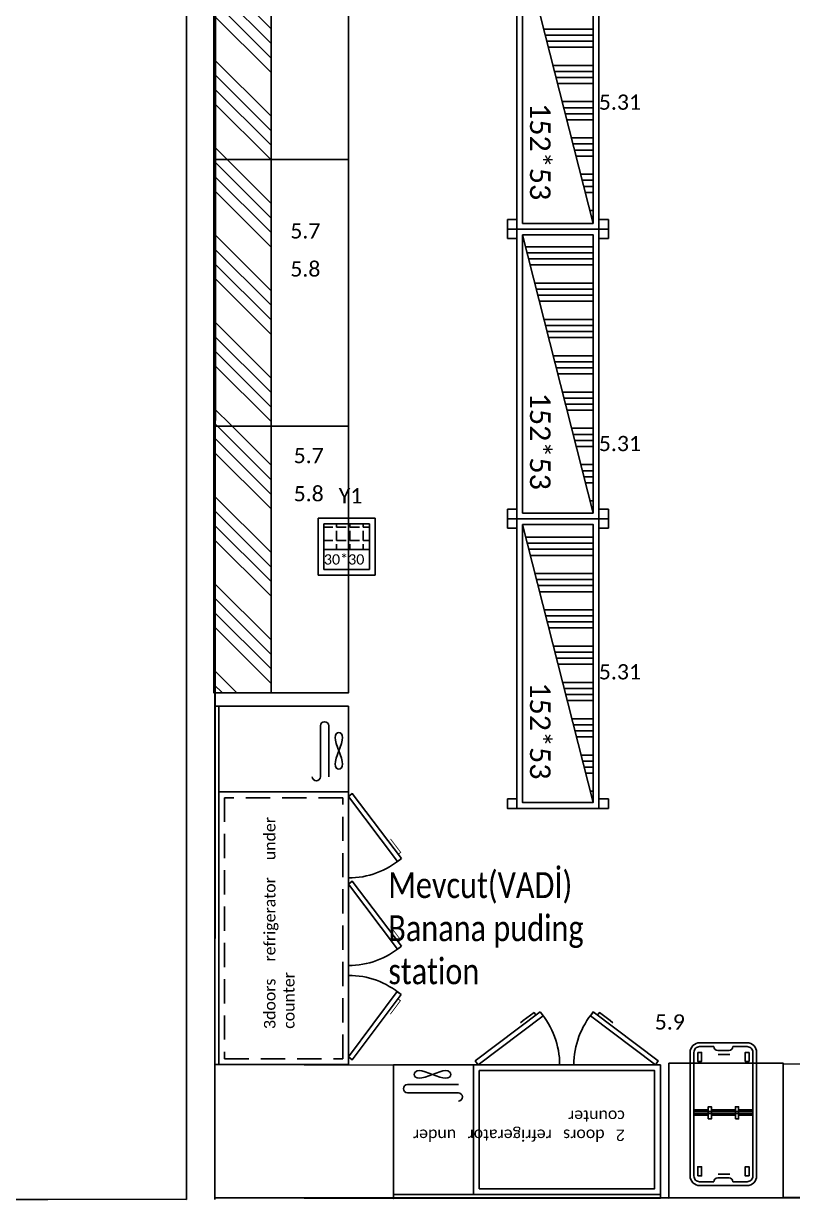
# Model space of a CAD drawing. Header units: millimetres. Extents: x -10496 to -5455, y -188 to 7293.
# Drawn here: x -7011 to -6607, y 2968 to 3586 of the extents above; entities that cross this region are included whole.
import ezdxf

# ---------------------------------------------------------------- set-up
doc = ezdxf.new("R2010")
doc.units = ezdxf.units.MM
doc.linetypes.add('DASHED', pattern=[19.05, 12.7, -6.35])
for name, color, linetype, lineweight in [('alçıpan', 12, 'Continuous', 20), ('GJC_duvar', 10, 'Continuous', 30), ('GJC_ölçüler', 253, 'Continuous', 5), ('no3_yazı tefriş', 152, 'Continuous', 0)]:
    doc.layers.add(name, color=color, linetype=linetype, lineweight=lineweight)
for name, color, linetype in [('GJC ALAN', 2, 'Continuous'), ('GJC_paslanmaz', 134, 'Continuous'), ('GJC_yazı', 11, 'Continuous'), ('Kıtc-002 Çizgi', 7, 'Continuous'), ('Kıtc-008 Rakam', 1, 'Continuous'), ('Kıtc-028 Yer Izgarası', 252, 'Continuous'), ('Kıtc-041 İstif Rafı', 7, 'Continuous')]:
    doc.layers.add(name, color=color, linetype=linetype)
doc.styles.get("Standard").update_dxf_attribs({"font": 'calibri.ttf', "height": 15})
doc.styles.add('text2', font='calibri.ttf', dxfattribs={"width": 0.8})
doc.styles.add('Ölçü50', font='calibri.ttf', dxfattribs={"width": 0.7})
doc.dimstyles.new('olcu-10', dxfattribs={"dimtxt": 15, "dimasz": 1, "dimexe": 1.25, "dimexo": 0.625, "dimgap": 0.5, "dimtad": 1, "dimdec": 0, "dimzin": 9, "dimtxsty": 'Ölçü50', "dimblk": 'ARCHTICK', "dimcen": 2, "dimclrd": 256, "dimclre": 256, "dimclrt": 6, "dimazin": 2, "dimtfac": 1, "dimtdec": 0, "dimtix": 1, "dimtmove": 0, "dimatfit": 3, "dimldrblk": 'ARCHTICK', "dimfxl": 1, "dimlwd": -1, "dimarcsym": 0})

# ---------------------------------------------------------------- blocks, each defined once
blk = doc.blocks.new('A$C64477347')
at = {"layer": 'Kıtc-041 İstif Rafı'}
h = blk.add_hatch(dxfattribs=at)
h.set_pattern_fill('ANSI34', color=254, angle=45)
h.set_pattern_definition([(90, (8380.205, 5919.05), (-19.05, 4e-15), []), (90, (8383.38, 5922.225), (-19.05, 4e-15), []), (90, (8386.555, 5925.4), (-19.05, 4e-15), []), (90, (8389.73, 5928.575), (-19.05, 4e-15), [])])
h.paths.add_polyline_path([(149, 45), (3, 45), (3, 8)])
blk.add_line((3, 8), (149, 45), dxfattribs=at)
for points in [[(5, 53), (5, 48), (0, 48), (0, 53)], [(147, 53), (147, 48), (152, 48), (152, 53)], [(0, 5), (0, 48), (152, 48), (152, 5)], [(3, 8), (3, 45), (149, 45), (149, 8)], [(5, 0), (5, 5), (0, 5), (0, 0)], [(147, 0), (147, 5), (152, 5), (152, 0)]]:
    blk.add_lwpolyline(points, close=True, dxfattribs=at)
blk.add_text('152*53', height=10.8, dxfattribs=at).set_placement((85.81, 11.86))
blk = doc.blocks.new('_ArchTick')
at = {"layer": 'Kıtc-002 Çizgi', "color": 0, "const_width": 0.15}
blk.add_lwpolyline([(-0.5, -0.5), (0.5, 0.5)], dxfattribs=at)
blk = doc.blocks.new('BANANA PUDING STATION')
at = {"layer": 'GJC_paslanmaz'}
for p, q in [((111287.68, -5215.54, 0.01), (111147.68, -5215.54, 0.01)), ((111280.35, -5268.86, 0.01), (111253.68, -5268.86, 0.01)), ((111253.68, -5273.2, 0.01), (111280.35, -5273.2, 0.01)), ((111257.84, -5277.78, 0.01), (111257.68, -5278.51, 0.01)), ((111257.68, -5278.51, 0.01), (111257.84, -5279.25, 0.01)), ((111258.34, -5277.14, 0.01), (111257.84, -5277.78, 0.01)), ((111257.84, -5279.25, 0.01), (111258.34, -5279.89, 0.01)), ((111259.15, -5276.68, 0.01), (111258.34, -5277.14, 0.01)), ((111258.34, -5279.89, 0.01), (111259.15, -5280.34, 0.01)), ((111260.3, -5276.51, 0.01), (111259.15, -5276.68, 0.01)), ((111259.15, -5280.34, 0.01), (111260.3, -5280.51, 0.01)), ((111261.75, -5276.68, 0.01), (111260.3, -5276.51, 0.01)), ((111260.3, -5280.51, 0.01), (111261.75, -5280.34, 0.01)), ((111263.46, -5277.14, 0.01), (111261.75, -5276.68, 0.01)), ((111261.75, -5280.34, 0.01), (111263.46, -5279.89, 0.01)), ((111265.32, -5277.78, 0.01), (111263.46, -5277.14, 0.01)), ((111263.46, -5279.89, 0.01), (111265.32, -5279.25, 0.01)), ((111267.27, -5278.51, 0.01), (111265.32, -5277.78, 0.01)), ((111265.32, -5279.25, 0.01), (111267.27, -5278.51, 0.01)), ((111267.27, -5278.51, 0.01), (111269.21, -5277.78, 0.01)), ((111269.21, -5279.25, 0.01), (111267.27, -5278.51, 0.01)), ((111269.21, -5277.78, 0.01), (111271.08, -5277.14, 0.01)), ((111271.08, -5279.89, 0.01), (111269.21, -5279.25, 0.01)), ((111271.08, -5277.14, 0.01), (111272.78, -5276.68, 0.01)), ((111272.78, -5280.34, 0.01), (111271.08, -5279.89, 0.01)), ((111272.78, -5276.68, 0.01), (111274.24, -5276.51, 0.01)), ((111274.24, -5280.51, 0.01), (111272.78, -5280.34, 0.01)), ((111274.24, -5276.51, 0.01), (111275.38, -5276.68, 0.01)), ((111275.38, -5280.34, 0.01), (111274.24, -5280.51, 0.01)), ((111275.38, -5276.68, 0.01), (111276.2, -5277.14, 0.01)), ((111276.2, -5279.89, 0.01), (111275.38, -5280.34, 0.01)), ((111276.2, -5277.14, 0.01), (111276.69, -5277.78, 0.01)), ((111276.69, -5279.25, 0.01), (111276.2, -5279.89, 0.01)), ((111276.69, -5277.78, 0.01), (111276.85, -5278.51, 0.01)), ((111276.85, -5278.51, 0.01), (111276.69, -5279.25, 0.01)), ((111379.37, -5471.75, 0.01), (111379.37, -5283.75, 0.01))]:
    blk.add_line(p, q, dxfattribs=at)
at = {"layer": 'GJC_paslanmaz', "elevation": 0.01}
for points in [[(111287.68, -5283.54), (111287.68, -5213.54), (111147.68, -5213.54), (111147.68, -5283.54)], [(111242.68, -5218.54), (111150.68, -5218.54), (111150.68, -5280.54), (111242.68, -5280.54)], [(111287.7, -5283.35), (111381.37, -5283.75), (111381.37, -5213.75), (111287.7, -5213.35)], [(111182.88, -5311.36), (111148.77, -5285.59), (111150.32, -5283.54), (111184.43, -5309.31)], [(111210.72, -5311.36), (111244.83, -5285.59), (111243.28, -5283.54), (111209.17, -5309.31)], [(111283.71, -5320.44), (111309.32, -5286.21), (111311.37, -5287.75), (111285.76, -5321.98)], [(111311.37, -5471.75), (111381.37, -5471.75), (111381.37, -5283.75), (111311.37, -5283.75)], [(111283.56, -5345.81), (111309.33, -5379.92), (111311.37, -5378.37), (111285.6, -5344.26)], [(111283.56, -5391.79), (111309.33, -5425.9), (111311.37, -5424.35), (111285.6, -5390.24)]]:
    blk.add_lwpolyline(points, close=True, dxfattribs=at)
for points in [[(111245.68, -5215.54), (111245.68, -5283.54)], [(111180.64, -5309.66), (111179.64, -5310.98), (111174.01, -5306.72), (111172.57, -5305.63)], [(111212.96, -5309.66), (111213.96, -5310.98), (111219.59, -5306.72), (111221.03, -5305.63)], [(111379.37, -5426.75), (111311.37, -5426.75)]]:
    blk.add_lwpolyline(points, dxfattribs=at)
at = {"layer": 'GJC_paslanmaz', "linetype": 'DASHED', "elevation": 0.01}
blk.add_lwpolyline([(111376.37, -5423.75), (111376.37, -5286.75), (111314.37, -5286.75), (111314.37, -5423.75)], close=True, dxfattribs=at)
at = {"layer": 'GJC_paslanmaz', "const_width": 0.427, "elevation": 0.01}
for points in [[(111285.39, -5318.19), (111284.07, -5317.2), (111288.3, -5311.55), (111289.38, -5310.1)], [(111285.25, -5348.05), (111283.93, -5349.05), (111288.19, -5354.69), (111289.28, -5356.13)], [(111285.25, -5394.03), (111283.93, -5395.03), (111288.19, -5400.66), (111289.28, -5402.11)]]:
    blk.add_lwpolyline(points, dxfattribs=at)
at = {"layer": 'GJC_paslanmaz', "elevation": 0.01}
for points in [[(111321.71, -5434.75), (111321.71, -5461.42, 1), (111326.05, -5461.42)], [(111326.05, -5461.42), (111326.05, -5434.75, -1), (111330.4, -5434.75)]]:
    blk.add_lwpolyline(points, format="xyb", dxfattribs=at)
at = {"layer": 'GJC_paslanmaz'}
blk.add_lwpolyline([(111314.4, -5455.31), (111314.57, -5453.85), (111315.02, -5452.15), (111315.67, -5450.29), (111316.4, -5448.34), (111317.14, -5446.39), (111317.78, -5444.53), (111318.23, -5442.82), (111318.4, -5441.37), (111318.23, -5440.22), (111317.78, -5439.41), (111317.14, -5438.92), (111316.4, -5438.75), (111315.67, -5438.92), (111315.02, -5439.41), (111314.57, -5440.22), (111314.4, -5441.37), (111314.57, -5442.82), (111315.02, -5444.53), (111315.67, -5446.39), (111316.4, -5448.34), (111317.14, -5450.29), (111317.78, -5452.15), (111318.23, -5453.85), (111318.4, -5455.31), (111318.23, -5456.45), (111317.78, -5457.27), (111317.14, -5457.76), (111316.4, -5457.93), (111315.67, -5457.76), (111315.02, -5457.27), (111314.57, -5456.45)], close=True, dxfattribs=at)
for centre, radius, start, end in [((111253.68, -5266.69, 0.01), 2.17, 90, 270), ((111280.35, -5271.03, 0.01), 2.17, 270, 90), ((111150.32, -5283.54, 0.01), 42.75, 319.49079, 0), ((111243.28, -5283.54, 0.01), 42.75, 180, 220.50921), ((111311.37, -5287.75, 0.01), 42.75, 229.75503, 270), ((111311.37, -5378.37, 0.01), 42.75, 90, 130.50921), ((111311.37, -5424.35, 0.01), 42.75, 90, 130.50921)]:
    blk.add_arc(centre, radius, start, end, dxfattribs=at)
at = {"layer": 'no3_yazı tefriş', "insert": (111166.35, -5243.57, 0), "char_height": 6, "width": 110.8188, "attachment_point": 1}
blk.add_mtext('\\pxqj;{\\fArial|b0|i0|c162|p34;2} doors refrigerator under counter', dxfattribs=at)
at = {"layer": 'no3_yazı tefriş', "insert": (111355.65, -5302.45), "char_height": 6, "width": 110.8188, "attachment_point": 1, "rotation": 270}
blk.add_mtext('\\pxqj;{\\fArial|b0|i0|c162|p34;3}doors refrigerator under counter', dxfattribs=at)
blk = doc.blocks.new('A$C6B904367')
for points in [[(9.54, 38.79), (11.18, 38.79), (11.18, 37.86), (9.54, 37.86)], [(23.74, 38.79), (25.38, 38.79), (25.38, 37.86), (23.74, 37.86)]]:
    blk.add_lwpolyline(points, close=True)
at = {"layer": 'Kıtc-002 Çizgi'}
for p, q in [((12.45, 72.9), (12.45, 72.9)), ((14.45, 70.9), (20.45, 70.9)), ((22.45, 72.9), (22.45, 72.9)), ((12.45, 2), (12.45, 2)), ((14.45, 4), (20.45, 4)), ((22.45, 2), (22.45, 2))]:
    blk.add_line(p, q, dxfattribs=at)
blk.add_lwpolyline([(0, 69.9), (0, 5, 0.414214), (5, 0), (29.9, 0, 0.414214), (34.9, 5), (34.9, 69.9, 0.414214), (29.9, 74.9), (5, 74.9, 0.414214)], format="xyb", close=True, dxfattribs=at)
for points in [[(12.45, 72.9), (5, 72.9, 0.414214), (2, 69.9), (2, 5, 0.414214), (5, 2), (12.45, 2)], [(22.45, 2), (29.9, 2, 0.414214), (32.9, 5), (32.9, 69.9, 0.414214), (29.9, 72.9), (22.45, 72.9)]]:
    blk.add_lwpolyline(points, format="xyb", dxfattribs=at)
for points in [[(4, 69.9), (6, 69.9), (6, 65.09), (4, 65.09)], [(30.9, 69.9), (28.9, 69.9), (28.9, 65.09), (30.9, 65.09)], [(9.54, 34.93), (9.54, 41.34), (11.18, 41.34), (11.18, 34.93)], [(23.74, 34.93), (23.74, 41.34), (25.38, 41.34), (25.38, 34.93)], [(4, 5), (6, 5), (6, 9.81), (4, 9.81)], [(30.9, 5), (28.9, 5), (28.9, 9.81), (30.9, 9.81)]]:
    blk.add_lwpolyline(points, close=True, dxfattribs=at)
for points in [[(14.71, 68.71), (20.83, 68.71)], [(9.54, 39.79), (2, 39.79)], [(9.54, 38.79), (2, 38.79)], [(2, 37.86), (9.54, 37.86)], [(23.74, 39.79), (11.18, 39.79)], [(23.74, 38.79), (11.18, 38.79)], [(11.18, 37.86), (23.74, 37.86)], [(32.9, 39.79), (25.38, 39.79)], [(32.9, 38.79), (25.38, 38.79)], [(25.38, 37.86), (32.9, 37.86)], [(2, 36.86), (9.54, 36.86)], [(11.18, 36.86), (23.74, 36.86)], [(25.38, 36.86), (32.9, 36.86)], [(14.72, 5.96), (20.85, 5.96)]]:
    blk.add_lwpolyline(points, dxfattribs=at)
for centre, start, end in [((14.45, 72.9), 180, 270), ((20.45, 72.9), 270, 0), ((14.45, 2), 90, 180), ((20.45, 2), 0, 90)]:
    blk.add_arc(centre, 2, start, end, dxfattribs=at)
blk = doc.blocks.new('A$C1AAB3821')
at = {"layer": 'Kıtc-028 Yer Izgarası'}
for p, q in [((30, 30), (0, 30)), ((0, 30), (0, 0)), ((27, 27), (3, 27)), ((3, 27), (3, 3)), ((3, 25.24), (7.74, 25.24)), ((9.65, 25.24), (9.65, 27)), ((9.65, 25.24), (14.73, 25.24)), ((16.63, 25.24), (16.63, 27)), ((16.63, 25.24), (21.71, 25.24)), ((23.62, 25.24), (23.62, 27)), ((23.62, 25.24), (27, 25.24)), ((27, 3), (27, 27)), ((30, 0), (30, 30)), ((9.65, 18.25), (9.65, 23.33)), ((16.63, 18.25), (16.63, 23.33)), ((23.62, 18.25), (23.62, 23.33)), ((3, 18.25), (7.74, 18.25)), ((27, 13.5), (3, 13.5)), ((3, 13.5), (3, 3)), ((9.65, 18.25), (14.73, 18.25)), ((9.65, 13.5), (9.65, 16.35)), ((16.63, 18.25), (21.71, 18.25)), ((16.63, 13.5), (16.63, 16.35)), ((23.62, 18.25), (27, 18.25)), ((23.62, 13.5), (23.62, 16.35)), ((27, 3), (27, 13.5)), ((0, 0), (30, 0)), ((3, 3), (27, 3)), ((3, 3), (27, 3))]:
    blk.add_line(p, q, dxfattribs=at)
blk.add_text('30*30', height=5.4, dxfattribs=at).set_placement((3, 5.64))
blk = doc.blocks.new('*U65')
h = blk.add_hatch()
h.set_pattern_fill('ANSI34', color=253, scale=1.7)
h.paths.add_polyline_path([(190, -30), (190, 0), (0, 0), (0, -30)])
at = {"layer": 'Kıtc-002 Çizgi'}
blk.add_lwpolyline([(0, -30), (190, -30), (190, 0), (0, 0)], close=True, dxfattribs=at)
blk = doc.blocks.new('*U66')
h = blk.add_hatch()
h.set_pattern_fill('ANSI34', color=253, scale=1.7)
h.paths.add_polyline_path([(140, -30), (140, 0), (0, 0), (0, -30)])
at = {"layer": 'Kıtc-002 Çizgi'}
blk.add_lwpolyline([(0, -30), (140, -30), (140, 0), (0, 0)], close=True, dxfattribs=at)
blk = doc.blocks.new('new ytong')
for points in [[(-18448.69, 3966.05), (-18518.69, 3966.05), (-18518.69, 3776.05), (-18448.69, 3776.05)], [(-18448.69, 3776.05), (-18518.69, 3776.05), (-18518.69, 3636.05), (-18448.69, 3636.05)], [(-18448.69, 3636.05), (-18518.69, 3636.05), (-18518.69, 3496.05), (-18448.69, 3496.05)], [(-18220.49, 3301.36), (-18080.49, 3301.03), (-18080.49, 3231.03), (-18220.49, 3231.36)]]:
    blk.add_lwpolyline(points, close=True)
at = {"layer": 'GJC_duvar'}
for points in [[(-18533.69, 4401.36), (-18533.69, 3230.25)], [(-18518.69, 4401.36), (-18518.69, 3230.25)]]:
    blk.add_lwpolyline(points, dxfattribs=at)
at = {"layer": 'GJC_paslanmaz'}
blk.add_lwpolyline([(-18280.49, 3301.68), (-18220.49, 3301.68), (-18220.49, 3231.03), (-18280.49, 3230.87), (-18280.49, 3301.68)], dxfattribs=at)
at = {"rotation": 270}
for name, p in [('*U65', (-18489.22, 3966.05)), ('*U66', (-18489.22, 3776.05)), ('*U66', (-18489.22, 3636.05))]:
    blk.add_blockref(name, p, dxfattribs=at)
blk.add_blockref('A$C6B904367', (-18269.38, 3237.53))
at = {"layer": 'alçıpan', "rotation": 180}
blk.add_blockref('BANANA PUDING STATION', (92862.69, -1982.67, -0.01), dxfattribs=at)
at = {"layer": 'Kıtc-028 Yer Izgarası'}
blk.add_blockref('A$C1AAB3821', (-18464.56, 3557.78), dxfattribs=at)
at = {"layer": 'GJC_yazı', "lineweight": 0, "insert": (-18427.74, 3401.95), "char_height": 13.5623, "attachment_point": 1, "style": 'text2'}
blk.add_mtext_dynamic_manual_height_columns('{\\fCalibri Light|b0|i0|c162|p34;\\C41;\\c5369588;Mevcut(VADİ)\\PBanana puding \\Pstation}', width=1155.044, gutter_width=0.831, heights=[0], dxfattribs=at)
at = {"layer": 'Kıtc-008 Rakam', "color": 1}
for s, p in [('5.7', (-18479.17, 3734.54)), ('5.8', (-18479.17, 3714.54)), ('5.7', (-18477.42, 3616.61)), ('5.8', (-18477.42, 3596.61)), ('Y1', (-18453.78, 3595.54)), ('5.9', (-18287.95, 3319.37))]:
    blk.add_text(s, height=8, dxfattribs=at).set_placement(p)

msp = doc.modelspace()

# ---------------------------------------------------------------- block references
at = {"layer": 'Kıtc-041 İstif Rafı', "rotation": 270}
for p in [(-6756.82, 3630.21), (-6756.82, 3478.21), (-6756.82, 3326.21)]:
    msp.add_blockref('A$C64477347', p, dxfattribs=at)

# ---------------------------------------------------------------- texts
at = {"layer": 'Kıtc-008 Rakam', "color": 1}
for p in [(-6708.82, 3540.85), (-6708.82, 3361.69), (-6708.82, 3241.88)]:
    msp.add_text('5.31', height=8, dxfattribs=at).set_placement(p)

# ---------------------------------------------------------------- dimensions: what is measured, and where the dimension line sits
at = {"layer": 'GJC_ölçüler'}
msp.add_linear_dim(base=(-7025.21, 4140.1), p1=(-6997.23, 2968.98), p2=(-6997.23, 4140.1), angle=90, dimstyle='olcu-10', dxfattribs=at).render()

# ---------------------------------------------------------------- next in the draw order: block references
at = {"layer": 'GJC_duvar', "color": 41, "true_color": 0xf4ee51}
msp.add_blockref('new ytong', (11608.46, -261.26), dxfattribs=at)

# ---------------------------------------------------------------- next in the draw order: linework, layer by layer
at = {"layer": 'GJC ALAN', "color": 40, "lineweight": 30, "true_color": 0xf8d731}
msp.add_lwpolyline([(-6045.17, 4954.39), (-6043.7, 4750.3), (-6189.38, 4750.3), (-6189.38, 4734.3), (-6975.23, 4734.3), (-6975.4, 4329.33), (-6925.06, 4328.35), (-6925.23, 2968.98), (-7194.93, 2969.03)], dxfattribs=at)
msp.add_lwpolyline([(-6189.38, 4719.3), (-6975.23, 4719.3), (-6974.84, 4329.33), (-6923.3, 4328.31), (-6909.38, 4329.31), (-6910.23, 2969.82), (-6184.88, 2969.82), (-6184.88, 3054.3), (-6154.88, 3054.3), (-6154.88, 3560.3), (-6184.88, 3560.3), (-6184.88, 3653.3), (-6154.88, 3653.3), (-6154.88, 4054.3), (-6184.88, 4054.3), (-6184.88, 4146.3), (-6159.88, 4146.3), (-6154.88, 4650.3), (-6189.38, 4650.3)], close=True, dxfattribs=at)

doc.saveas('drawing.dxf')
